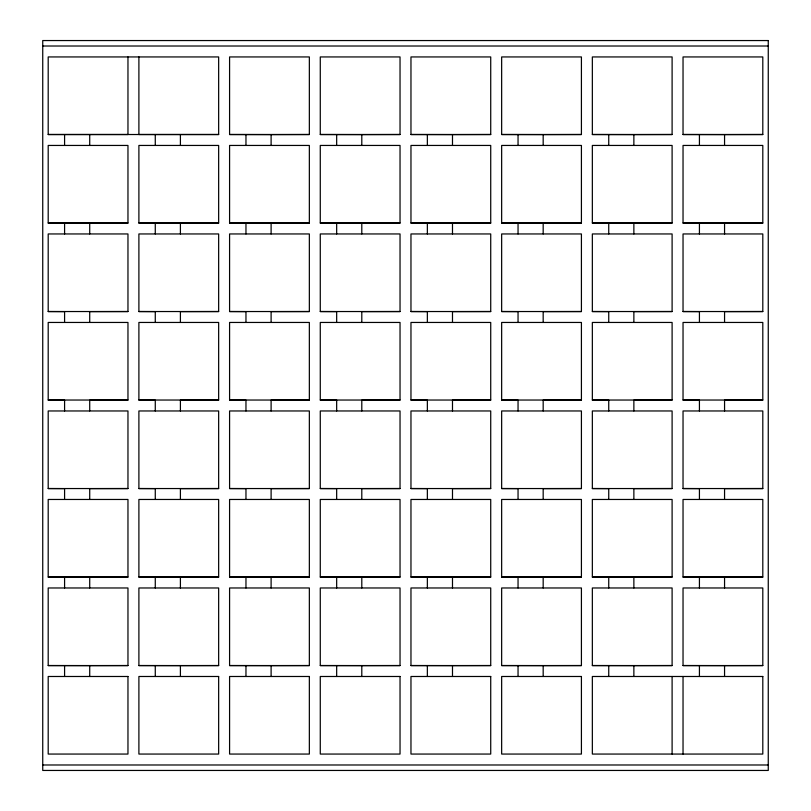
<?xml version="1.0" encoding="UTF-8"?>
<svg xmlns="http://www.w3.org/2000/svg" width="811" height="811" viewBox="0 0 811 811"><rect width="100%" height="100%" fill="white"/><g stroke="black" fill="none" stroke-linecap="round" stroke-linejoin="round"><path stroke-width="1.22" d="M138.894 56.942L138.894 134.514L218.656 134.514L218.656 56.942L48.194 56.942L48.194 134.514L127.966 134.514L127.966 56.942M271.107 134.596L309.346 134.514L309.346 56.942L229.584 56.942L229.584 134.514L271.107 134.596L271.107 145.443M361.797 134.596L400.036 134.514L400.036 56.942L320.274 56.942L320.274 134.514L361.797 134.596L361.797 145.443M452.487 134.596L490.726 134.514L490.726 56.942L410.964 56.942L410.964 134.514L452.487 134.596L452.487 145.443M543.177 134.596L581.416 134.514L581.416 56.942L501.654 56.942L501.654 134.514L543.177 134.596L543.177 145.443M633.867 134.596L672.106 134.514L672.106 56.942L592.344 56.942L592.344 134.514L633.867 134.596L633.867 145.443M724.558 134.596L762.806 134.514L762.806 56.942L683.034 56.942L683.034 134.514L724.558 134.596L724.558 145.443M89.717 223.106L127.966 223.025L127.966 145.443L48.194 145.443L48.194 223.025L89.717 223.106L89.717 233.953M180.407 223.106L218.656 223.025L218.656 145.443L138.894 145.443L138.894 223.025L180.407 223.106L180.407 233.953M271.107 223.106L309.346 223.025L309.346 145.443L229.584 145.443L229.584 223.025L271.107 223.106L271.107 233.953M361.797 223.106L400.036 223.025L400.036 145.443L320.274 145.443L320.274 223.025L361.797 223.106L361.797 233.953M452.487 223.106L490.726 223.025L490.726 145.443L410.964 145.443L410.964 223.025L452.487 223.106L452.487 233.953M543.177 223.106L581.416 223.025L581.416 145.443L501.654 145.443L501.654 223.025L543.177 223.106L543.177 233.953M633.867 223.106L672.106 223.025L672.106 145.443L592.344 145.443L592.344 223.025L633.867 223.106L633.867 233.953M724.558 223.106L762.806 223.025L762.806 145.443L683.034 145.443L683.034 223.025L724.558 223.106L724.558 233.953M64.586 322.454L64.586 311.606L48.194 311.536L48.194 233.953L127.966 233.953L127.966 311.536L89.717 311.606L89.717 322.454M155.276 322.454L155.276 311.606L138.894 311.536L138.894 233.953L218.656 233.953L218.656 311.536L180.407 311.606L180.407 322.454M245.966 322.454L245.966 311.606L229.584 311.536L229.584 233.953L309.346 233.953L309.346 311.536L271.107 311.606L271.107 322.454M336.666 322.454L336.666 311.606L320.274 311.536L320.274 233.953L400.036 233.953L400.036 311.536L361.797 311.606L361.797 322.454M427.356 322.454L427.356 311.606L410.964 311.536L410.964 233.953L490.726 233.953L490.726 311.536L452.487 311.606L452.487 322.454M518.047 322.454L518.047 311.606L501.654 311.536L501.654 233.953L581.416 233.953L581.416 311.536L543.177 311.606L543.177 322.454M608.737 322.454L608.737 311.606L592.344 311.536L592.344 233.953L672.106 233.953L672.106 311.536L633.867 311.606L633.867 322.454M699.427 322.454L699.427 311.606L683.034 311.536L683.034 233.953L762.806 233.953L762.806 311.536L724.558 311.606L724.558 322.454M64.586 410.964L64.586 400.117L48.194 400.036L48.194 322.454L127.966 322.454L127.966 400.036L89.717 400.117L89.717 410.964M155.276 410.964L155.276 400.117L138.894 400.036L138.894 322.454L218.656 322.454L218.656 400.036L180.407 400.117L180.407 410.964M245.966 410.964L245.966 400.117L229.584 400.036L229.584 322.454L309.346 322.454L309.346 400.036L271.107 400.117L271.107 410.964M336.666 410.964L336.666 400.117L320.274 400.036L320.274 322.454L400.036 322.454L400.036 400.036L361.797 400.117L361.797 410.964M427.356 410.964L427.356 400.117L410.964 400.036L410.964 322.454L490.726 322.454L490.726 400.036L452.487 400.117L452.487 410.964M518.047 410.964L518.047 400.117L501.654 400.036L501.654 322.454L581.416 322.454L581.416 400.036L543.177 400.117L543.177 410.964M608.737 410.964L608.737 400.117L592.344 400.036L592.344 322.454L672.106 322.454L672.106 400.036L633.867 400.117L633.867 410.964M699.427 410.964L699.427 400.117L683.034 400.036L683.034 322.454L762.806 322.454L762.806 400.036L724.558 400.117L724.558 410.964M64.586 499.464L64.586 488.617L48.194 488.546L48.194 410.964L127.966 410.964L127.966 488.546L89.717 488.617L89.717 499.464M155.276 499.464L155.276 488.617L138.894 488.546L138.894 410.964L218.656 410.964L218.656 488.546L180.407 488.617L180.407 499.464M245.966 499.464L245.966 488.617L229.584 488.546L229.584 410.964L309.346 410.964L309.346 488.546L271.107 488.617L271.107 499.464M336.666 499.464L336.666 488.617L320.274 488.546L320.274 410.964L400.036 410.964L400.036 488.546L361.797 488.617L361.797 499.464M427.356 499.464L427.356 488.617L410.964 488.546L410.964 410.964L490.726 410.964L490.726 488.546L452.487 488.617L452.487 499.464M518.047 499.464L518.047 488.617L501.654 488.546L501.654 410.964L581.416 410.964L581.416 488.546L543.177 488.617L543.177 499.464M608.737 499.464L608.737 488.617L592.344 488.546L592.344 410.964L672.106 410.964L672.106 488.546L633.867 488.617L633.867 499.464M699.427 499.464L699.427 488.617L683.034 488.546L683.034 410.964L762.806 410.964L762.806 488.546L724.558 488.617L724.558 499.464M89.717 577.128L127.966 577.047L127.966 499.464L48.194 499.464L48.194 577.047L89.717 577.128L89.717 587.975M180.407 577.128L218.656 577.047L218.656 499.464L138.894 499.464L138.894 577.047L180.407 577.128L180.407 587.975M271.107 577.128L309.346 577.047L309.346 499.464L229.584 499.464L229.584 577.047L271.107 577.128L271.107 587.975M361.797 577.128L400.036 577.047L400.036 499.464L320.274 499.464L320.274 577.047L361.797 577.128L361.797 587.975M452.487 577.128L490.726 577.047L490.726 499.464L410.964 499.464L410.964 577.047L452.487 577.128L452.487 587.975M543.177 577.128L581.416 577.047L581.416 499.464L501.654 499.464L501.654 577.047L543.177 577.128L543.177 587.975M633.867 577.128L672.106 577.047L672.106 499.464L592.344 499.464L592.344 577.047L633.867 577.128L633.867 587.975M724.558 577.128L762.806 577.047L762.806 499.464L683.034 499.464L683.034 577.047L724.558 577.128L724.558 587.975M89.717 665.628L127.966 665.557L127.966 587.975L48.194 587.975L48.194 665.557L89.717 665.628L89.717 676.486M180.407 665.628L218.656 665.557L218.656 587.975L138.894 587.975L138.894 665.557L180.407 665.628L180.407 676.486M271.107 665.628L309.346 665.557L309.346 587.975L229.584 587.975L229.584 665.557L271.107 665.628L271.107 676.486M361.797 665.628L400.036 665.557L400.036 587.975L320.274 587.975L320.274 665.557L361.797 665.628L361.797 676.486M452.487 665.628L490.726 665.557L490.726 587.975L410.964 587.975L410.964 665.557L452.487 665.628L452.487 676.486M543.177 665.628L581.416 665.557L581.416 587.975L501.654 587.975L501.654 665.557L543.177 665.628L543.177 676.486M633.867 665.628L672.106 665.557L672.106 587.975L592.344 587.975L592.344 665.557L633.867 665.628L633.867 676.486M724.558 665.628L762.806 665.557L762.806 587.975L683.034 587.975L683.034 665.557L724.558 665.628L724.558 676.486M42.74 46.014L768.26 46.014M48.194 134.514L218.656 134.514M229.584 134.514L309.346 134.514M320.274 134.514L400.036 134.514M410.964 134.514L490.726 134.514M501.654 134.514L581.416 134.514M592.344 134.514L672.106 134.514M683.034 134.514L762.806 134.514M48.194 223.025L127.966 223.025M138.894 223.025L218.656 223.025M229.584 223.025L309.346 223.025M320.274 223.025L400.036 223.025M410.964 223.025L490.726 223.025M501.654 223.025L581.416 223.025M592.344 223.025L672.106 223.025M683.034 223.025L762.806 223.025M48.194 311.536L127.966 311.536M138.894 311.536L218.656 311.536M229.584 311.536L309.346 311.536M320.274 311.536L400.036 311.536M410.964 311.536L490.726 311.536M501.654 311.536L581.416 311.536M592.344 311.536L672.106 311.536M683.034 311.536L762.806 311.536M48.194 400.036L127.966 400.036M138.894 400.036L218.656 400.036M229.584 400.036L309.346 400.036M320.274 400.036L400.036 400.036M410.964 400.036L490.726 400.036M501.654 400.036L581.416 400.036M592.344 400.036L672.106 400.036M683.034 400.036L762.806 400.036M48.194 488.546L127.966 488.546M138.894 488.546L218.656 488.546M229.584 488.546L309.346 488.546M320.274 488.546L400.036 488.546M410.964 488.546L490.726 488.546M501.654 488.546L581.416 488.546M592.344 488.546L672.106 488.546M683.034 488.546L762.806 488.546M48.194 577.047L127.966 577.047M138.894 577.047L218.656 577.047M229.584 577.047L309.346 577.047M320.274 577.047L400.036 577.047M410.964 577.047L490.726 577.047M501.654 577.047L581.416 577.047M592.344 577.047L672.106 577.047M683.034 577.047L762.806 577.047M48.194 665.557L127.966 665.557M138.894 665.557L218.656 665.557M229.584 665.557L309.346 665.557M320.274 665.557L400.036 665.557M410.964 665.557L490.726 665.557M501.654 665.557L581.416 665.557M592.344 665.557L672.106 665.557M683.034 665.557L762.806 665.557M42.74 764.986L768.26 764.986M699.427 134.596L699.427 145.443M699.427 223.106L699.427 233.953M699.427 577.128L699.427 587.975M699.427 665.628L699.427 676.486M683.034 676.486L683.034 754.058M672.106 676.486L672.106 754.058M608.737 134.596L608.737 145.443M608.737 223.106L608.737 233.953M608.737 577.128L608.737 587.975M608.737 665.628L608.737 676.486M518.047 134.596L518.047 145.443M518.047 223.106L518.047 233.953M518.047 577.128L518.047 587.975M518.047 665.628L518.047 676.486M427.356 134.596L427.356 145.443M427.356 223.106L427.356 233.953M427.356 577.128L427.356 587.975M427.356 665.628L427.356 676.486M336.666 134.596L336.666 145.443M336.666 223.106L336.666 233.953M336.666 577.128L336.666 587.975M336.666 665.628L336.666 676.486M245.966 134.596L245.966 145.443M245.966 223.106L245.966 233.953M245.966 577.128L245.966 587.975M245.966 665.628L245.966 676.486M180.407 134.596L180.407 145.443M155.276 134.596L155.276 145.443M155.276 223.106L155.276 233.953M155.276 577.128L155.276 587.975M155.276 665.628L155.276 676.486M89.717 134.596L89.717 145.443M64.586 134.596L64.586 145.443M64.586 223.106L64.586 233.953M64.586 577.128L64.586 587.975M64.586 665.628L64.586 676.486M768.26 40.55L42.74 40.55L42.74 770.45L768.26 770.45L768.26 40.55M127.966 676.486L48.194 676.486L48.194 754.058L127.966 754.058L127.966 676.486M218.656 676.486L138.894 676.486L138.894 754.058L218.656 754.058L218.656 676.486M309.346 676.486L229.584 676.486L229.584 754.058L309.346 754.058L309.346 676.486M400.036 676.486L320.274 676.486L320.274 754.058L400.036 754.058L400.036 676.486M490.726 676.486L410.964 676.486L410.964 754.058L490.726 754.058L490.726 676.486M581.416 676.486L501.654 676.486L501.654 754.058L581.416 754.058L581.416 676.486M762.806 676.486L592.344 676.486L592.344 754.058L762.806 754.058L762.806 676.486"/></g></svg>
